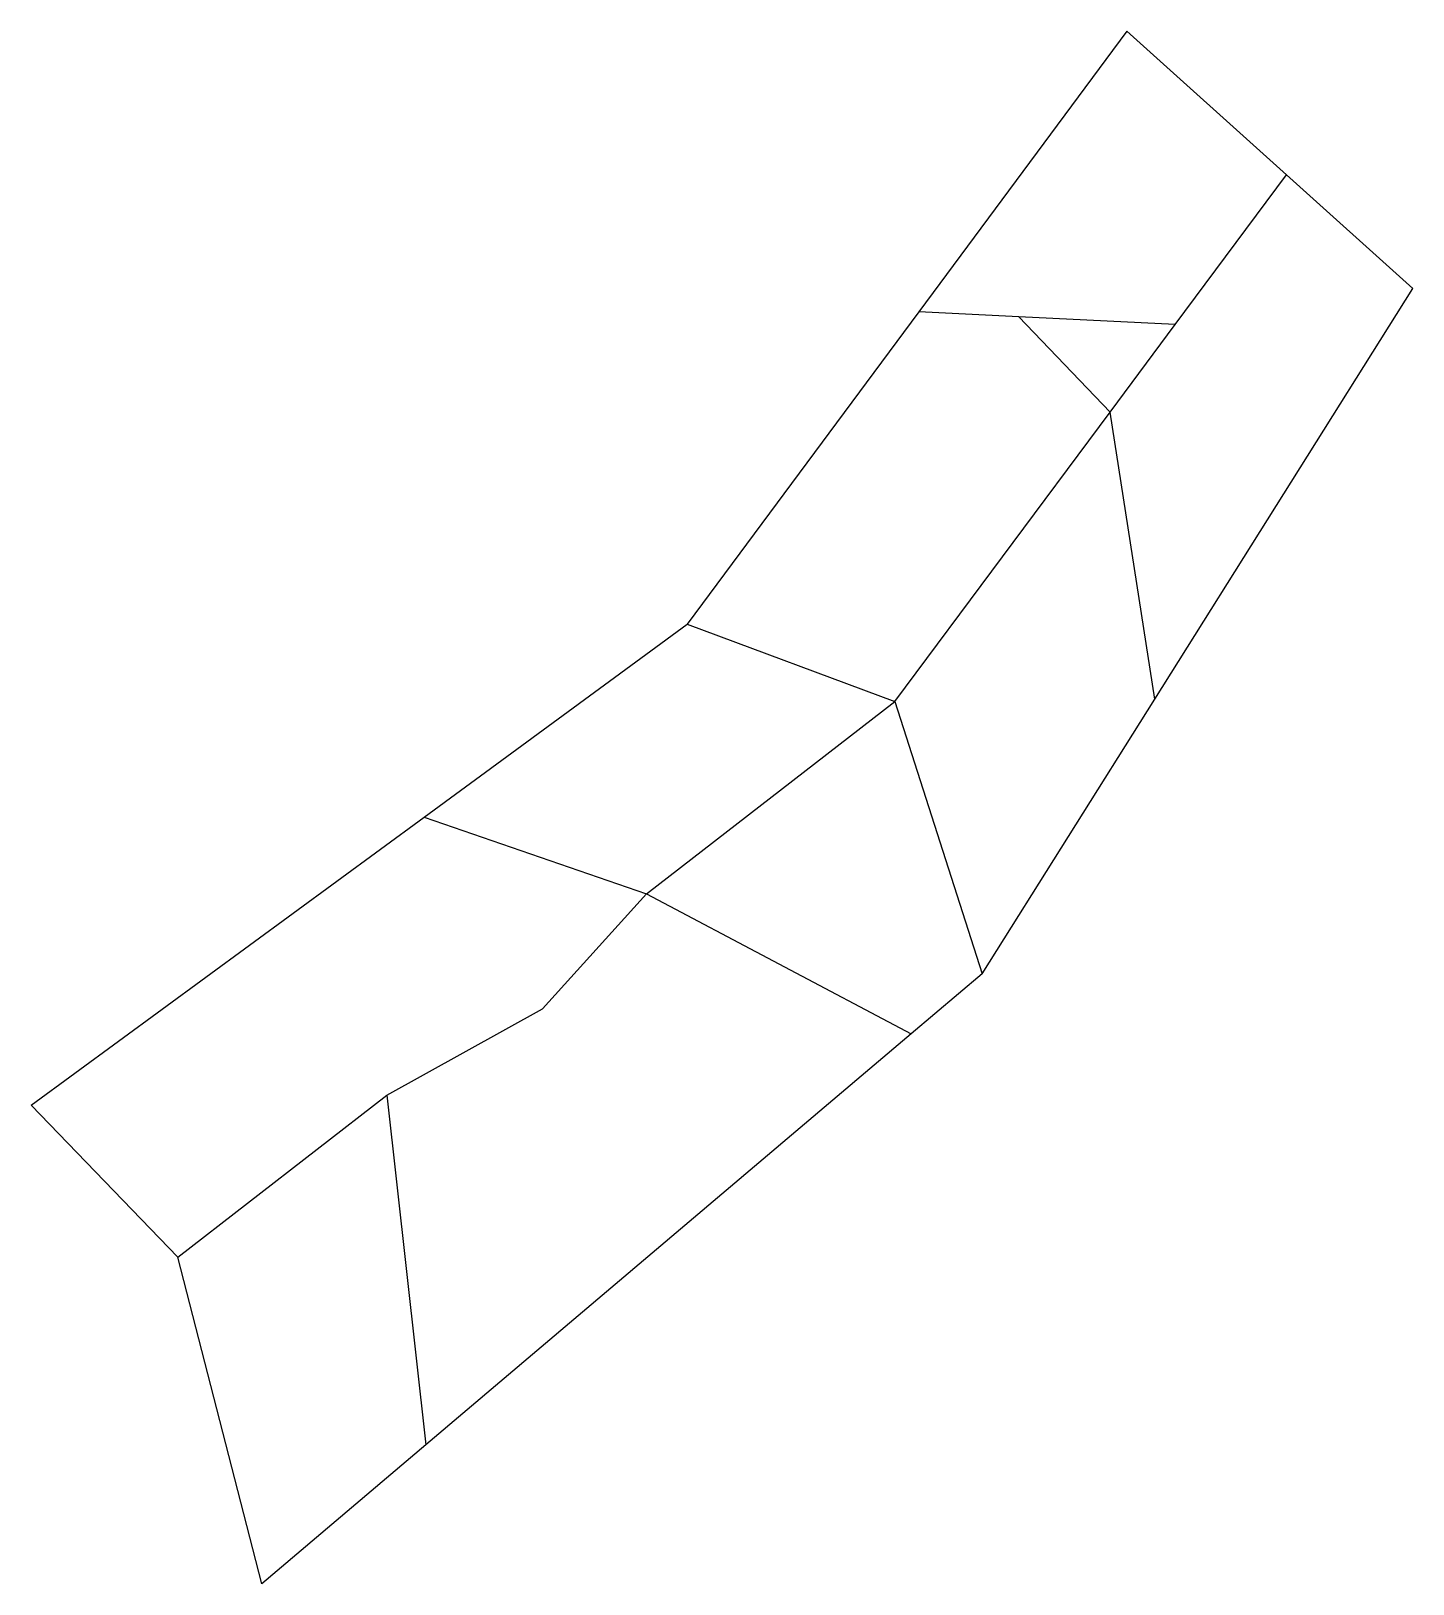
# Model space of a CAD drawing. Extents: x -333 to 304, y -476 to 240.
import ezdxf

# ---------------------------------------------------------------- set-up
doc = ezdxf.new("R2010")
doc.units = 0
doc.layers.add('Streetnetwork', color=7, linetype='CONTINUOUS')

msp = doc.modelspace()

# ---------------------------------------------------------------- linework, layer by layer
at = {"layer": 'Streetnetwork'}
for p, q in [((172.57, 240.03), (76.56, 110.54)), ((246.16, 173.79), (172.57, 240.03)), ((194.77, 104.69), (246.16, 173.79)), ((304.49, 121.32), (246.16, 173.79)), ((185.44, -68.01), (304.49, 121.32)), ((76.56, 110.54), (-30.17, -33.39)), ((122.79, 108.25), (76.56, 110.54)), ((194.77, 104.69), (122.79, 108.25)), ((164.78, 64.37), (122.79, 108.25)), ((164.78, 64.37), (194.77, 104.69)), ((65.61, -68.98), (164.78, 64.37)), ((185.44, -68.01), (164.78, 64.37)), ((-151.57, -122.33), (-30.17, -33.39)), ((-30.17, -33.39), (65.61, -68.98)), ((-49.03, -157.77), (65.61, -68.98)), ((65.61, -68.98), (105.82, -194.62)), ((105.82, -194.62), (185.44, -68.01)), ((-332.84, -255.09), (-151.57, -122.33)), ((-151.57, -122.33), (-49.03, -157.77)), ((-96.98, -210.71), (-49.03, -157.77)), ((-49.03, -157.77), (73.12, -222.28)), ((105.82, -194.62), (73.12, -222.28)), ((-168.75, -250.51), (-96.98, -210.71)), ((73.12, -222.28), (-150.74, -411.77)), ((-265.13, -325.16), (-168.75, -250.51)), ((-168.75, -250.51), (-150.74, -411.77)), ((-265.13, -325.16), (-332.84, -255.09)), ((-226.45, -475.85), (-265.13, -325.16)), ((-150.74, -411.77), (-226.45, -475.85))]:
    msp.add_line(p, q, dxfattribs=at)

doc.saveas('drawing.dxf')
